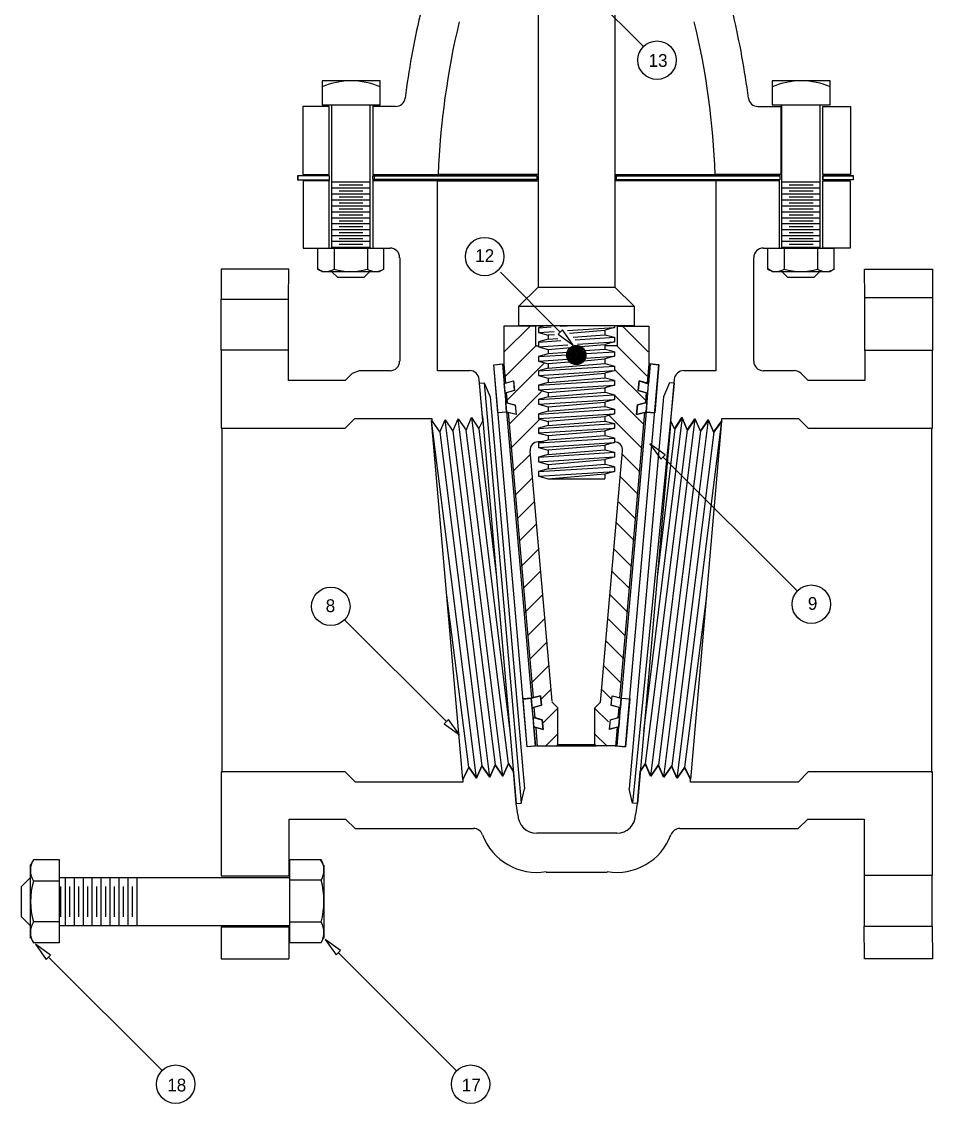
# Model space of a CAD drawing. Extents: x 2.2 to 32.8, y 1 to 21.2.
# Drawn here: x 2.19 to 11.09, y 1.71 to 12.29 of the extents above; entities that cross this region are included whole.
import ezdxf

# ---------------------------------------------------------------- set-up
doc = ezdxf.new("R2010")
doc.units = 0
for name, color, linetype in [('Body', 7, 'Continuous'), ('Bolts', 7, 'Continuous'), ('BOM', 7, 'Continuous'), ('BorderPlot', 7, 'Continuous'), ('ClipShape', 7, 'Continuous'), ('level63', 7, 'Continuous'), ('Seals', 7, 'Continuous'), ('Stem', 7, 'Continuous'), ('TitleBlock', 7, 'Continuous'), ('TitleBlockText', 7, 'Continuous')]:
    doc.layers.add(name, color=color, linetype=linetype)

msp = doc.modelspace()

# ---------------------------------------------------------------- linework, layer by layer
at = {"layer": 'Body'}
for p, q in [((6.255, 10.735), (7.236, 10.735)), ((8.975, 10.735), (7.989, 10.735)), ((5.885, 9.983), (5.885, 8.972)), ((9.345, 8.972), (9.345, 9.983)), ((4.141, 9.079), (4.141, 9.579)), ((4.797, 9.079), (4.797, 9.579)), ((10.431, 9.077), (10.431, 9.59)), ((11.091, 9.59), (11.091, 9.077)), ((9.742, 8.878), (9.439, 8.878)), ((4.147, 8.308), (4.147, 4.948)), ((11.082, 8.308), (11.082, 4.948)), ((10.425, 3.946), (10.425, 3.448)), ((11.09, 3.448), (11.09, 3.946))]:
    msp.add_line(p, q, dxfattribs=at)
for points in [[(4.941, 10.077), (5.198, 10.077), (5.197, 10.077), (5.197, 10.731), (5.198, 10.734), (4.941, 10.734)], [(10.289, 10.077), (10.019, 10.077), (10.019, 10.079), (10.019, 10.734), (10.019, 10.734), (10.289, 10.734)], [(4.802, 9.87), (4.139, 9.87), (4.141, 9.579), (4.797, 9.579)], [(10.427, 9.87), (11.091, 9.87), (11.091, 9.59), (10.431, 9.59)], [(4.139, 3.127), (4.802, 3.127), (4.806, 3.133), (4.806, 3.437), (4.805, 3.437), (4.14, 3.437), (4.139, 3.437)], [(11.091, 3.127), (10.427, 3.127), (10.425, 3.448), (11.09, 3.448)]]:
    msp.add_lwpolyline(points, close=True, dxfattribs=at)
for points in [[(6.568, 8.878), (6.256, 8.878), (6.256, 10.734), (5.619, 10.734), (5.621, 10.731), (5.621, 10.077), (5.619, 10.077), (5.791, 10.077)], [(8.974, 10.734), (8.974, 8.878), (8.662, 8.878)], [(9.439, 10.077), (9.597, 10.077), (9.597, 10.079), (9.597, 10.734), (9.597, 10.734), (8.974, 10.734)], [(5.791, 8.878), (5.488, 8.878), (5.422, 8.851), (5.353, 8.782), (4.799, 8.782), (4.799, 9.079), (4.797, 9.079), (4.141, 9.079), (4.139, 9.079), (4.139, 8.316)], [(8.568, 8.793), (8.565, 8.755), (8.533, 8.389), (8.57, 8.309), (8.642, 8.419), (8.695, 8.298), (8.771, 8.408), (8.824, 8.287), (8.9, 8.397), (8.953, 8.276), (9.032, 8.389), (9.032, 8.411), (9.783, 8.411), (9.787, 8.407), (9.878, 8.316), (11.091, 8.316), (11.091, 9.077), (11.091, 9.077), (10.431, 9.077), (10.431, 9.077), (10.431, 8.782), (9.877, 8.782), (9.808, 8.851)], [(4.139, 8.316), (5.351, 8.316), (5.443, 8.407), (5.447, 8.411), (6.198, 8.411), (6.198, 8.411), (6.198, 8.388), (6.198, 8.389), (6.277, 8.276), (6.33, 8.397), (6.406, 8.287), (6.458, 8.408), (6.535, 8.298), (6.587, 8.419), (6.66, 8.309), (6.697, 8.389), (6.665, 8.755), (6.661, 8.793)], [(7.04, 4.539), (7.025, 4.646), (6.998, 4.958), (6.947, 5.036), (6.894, 4.915), (6.818, 5.025), (6.765, 4.904), (6.689, 5.014), (6.636, 4.893), (6.56, 5.003), (6.503, 4.881), (6.503, 4.855), (5.454, 4.855), (5.452, 4.855), (5.351, 4.955), (4.139, 4.955), (4.139, 3.938), (4.14, 3.938), (4.805, 3.938), (4.806, 3.938), (4.806, 4.494), (5.357, 4.494), (5.449, 4.402), (6.606, 4.402)], [(9.776, 4.855), (8.727, 4.855), (8.727, 4.881), (8.67, 5.003), (8.593, 4.893), (8.541, 5.014), (8.464, 4.904), (8.412, 5.025), (8.335, 4.915), (8.283, 5.036), (8.232, 4.958), (8.205, 4.646), (8.19, 4.539)], [(8.624, 4.402), (9.781, 4.402), (9.873, 4.494), (10.424, 4.494), (10.424, 3.946), (10.425, 3.946), (11.09, 3.946), (11.091, 3.946), (11.091, 4.955), (9.878, 4.955), (9.778, 4.855), (9.776, 4.855)], [(8.006, 4.356), (7.623, 4.356), (7.606, 4.356), (7.224, 4.356)], [(7.316, 3.974), (7.606, 3.974), (7.623, 3.974), (7.914, 3.974)]]:
    msp.add_lwpolyline(points, dxfattribs=at)
for centre, radius, start, end in [((5.791, 9.983), 0.0938, 0, 90), ((9.439, 9.983), 0.0938, 90, 180), ((5.791, 8.972), 0.0938, 270, 0), ((9.439, 8.972), 0.0938, 180, 270), ((6.568, 8.785), 0.0938, 5, 90), ((8.662, 8.785), 0.0938, 90, 175), ((9.742, 8.785), 0.0938, 45.0193, 90), ((7.224, 4.539), 0.184, 180, 270), ((8.006, 4.539), 0.184, 270, 0), ((6.606, 4.308), 0.0938, 20.525, 90), ((7.224, 4.539), 0.566, 200.525, 279.4686), ((8.006, 4.539), 0.566, 260.5314, 339.475), ((8.624, 4.308), 0.0938, 90, 159.475)]:
    msp.add_arc(centre, radius, start, end, dxfattribs=at)
at = {"layer": 'Bolts'}
for p, q in [((5.693, 11.712), (5.126, 11.712)), ((5.126, 11.712), (5.126, 11.479)), ((5.693, 11.479), (5.693, 11.712)), ((10.093, 11.712), (9.526, 11.712)), ((9.526, 11.712), (9.526, 11.479)), ((10.093, 11.479), (10.093, 11.712)), ((5.126, 11.479), (5.693, 11.479)), ((5.221, 10.073), (5.221, 11.479)), ((5.592, 11.479), (5.592, 10.073)), ((9.526, 11.479), (10.093, 11.479)), ((9.621, 10.073), (9.621, 11.479)), ((9.991, 11.479), (9.991, 10.073)), ((4.889, 10.784), (4.889, 10.745)), ((5.197, 10.784), (4.889, 10.784)), ((4.889, 10.745), (5.197, 10.745)), ((5.592, 10.72), (5.221, 10.72)), ((5.526, 10.691), (5.293, 10.691)), ((5.635, 10.784), (5.635, 10.745)), ((9.599, 10.786), (9.599, 10.744)), ((9.991, 10.72), (9.621, 10.72)), ((9.926, 10.691), (9.693, 10.691)), ((10.019, 10.786), (10.019, 10.744)), ((5.592, 10.662), (5.221, 10.662)), ((5.592, 10.604), (5.221, 10.604)), ((5.526, 10.633), (5.293, 10.633)), ((9.991, 10.662), (9.621, 10.662)), ((9.991, 10.604), (9.621, 10.604)), ((9.926, 10.633), (9.693, 10.633)), ((5.592, 10.546), (5.221, 10.546)), ((5.592, 10.487), (5.221, 10.487)), ((5.526, 10.575), (5.293, 10.575)), ((5.526, 10.516), (5.293, 10.516)), ((9.991, 10.546), (9.621, 10.546)), ((9.991, 10.487), (9.621, 10.487)), ((9.926, 10.575), (9.693, 10.575)), ((9.926, 10.516), (9.693, 10.516)), ((5.592, 10.429), (5.221, 10.429)), ((5.592, 10.371), (5.221, 10.371)), ((5.526, 10.458), (5.293, 10.458)), ((5.526, 10.4), (5.293, 10.4)), ((9.991, 10.429), (9.621, 10.429)), ((9.991, 10.371), (9.621, 10.371)), ((9.926, 10.458), (9.693, 10.458)), ((9.926, 10.4), (9.693, 10.4)), ((5.592, 10.314), (5.221, 10.314)), ((5.526, 10.285), (5.293, 10.285)), ((5.294, 10.343), (5.526, 10.343)), ((9.991, 10.314), (9.621, 10.314)), ((9.926, 10.285), (9.693, 10.285)), ((9.694, 10.343), (9.926, 10.343)), ((5.592, 10.256), (5.221, 10.256)), ((5.592, 10.198), (5.221, 10.198)), ((5.526, 10.227), (5.293, 10.227)), ((5.526, 10.169), (5.293, 10.169)), ((9.991, 10.256), (9.621, 10.256)), ((9.991, 10.198), (9.621, 10.198)), ((9.926, 10.227), (9.693, 10.227)), ((9.926, 10.169), (9.693, 10.169)), ((5.731, 10.073), (5.081, 10.073)), ((5.081, 10.073), (5.081, 9.872)), ((5.592, 10.14), (5.221, 10.14)), ((5.592, 10.082), (5.221, 10.082)), ((5.244, 10.073), (5.244, 9.872)), ((5.526, 10.111), (5.293, 10.111)), ((5.569, 10.073), (5.569, 9.874)), ((5.731, 9.872), (5.731, 10.073)), ((10.131, 10.073), (9.481, 10.073)), ((9.481, 10.073), (9.481, 9.872)), ((9.991, 10.14), (9.621, 10.14)), ((9.991, 10.082), (9.621, 10.082)), ((9.644, 10.073), (9.644, 9.873)), ((9.926, 10.111), (9.693, 10.111)), ((9.969, 10.073), (9.969, 9.873)), ((10.131, 9.872), (10.131, 10.073)), ((5.124, 9.848), (5.082, 9.873)), ((5.124, 9.848), (5.689, 9.848)), ((5.22, 9.848), (5.279, 9.79)), ((5.592, 9.848), (5.534, 9.79)), ((5.689, 9.848), (5.732, 9.874)), ((9.524, 9.848), (9.482, 9.873)), ((9.524, 9.848), (10.089, 9.848)), ((9.62, 9.848), (9.678, 9.79)), ((9.992, 9.848), (9.934, 9.79)), ((10.089, 9.848), (10.132, 9.874)), ((5.534, 9.79), (5.279, 9.79)), ((9.934, 9.79), (9.678, 9.79)), ((2.277, 4.041), (2.309, 4.097)), ((2.278, 3.329), (2.278, 4.046)), ((2.309, 4.098), (2.558, 4.098)), ((2.558, 4.098), (2.558, 3.285)), ((4.813, 3.285), (4.813, 4.098)), ((4.813, 4.098), (5.12, 4.098)), ((5.145, 4.037), (5.112, 4.094)), ((5.145, 4.045), (5.145, 3.329)), ((2.278, 3.923), (2.19, 3.836)), ((2.557, 3.923), (4.813, 3.923)), ((2.619, 3.451), (2.619, 3.923)), ((2.706, 3.451), (2.706, 3.923)), ((2.794, 3.451), (2.794, 3.923)), ((2.881, 3.451), (2.881, 3.923)), ((2.968, 3.451), (2.968, 3.923)), ((3.056, 3.451), (3.056, 3.923)), ((3.143, 3.451), (3.143, 3.923)), ((3.231, 3.451), (3.231, 3.923)), ((3.318, 3.451), (3.318, 3.923)), ((2.19, 3.539), (2.19, 3.836)), ((2.557, 3.887), (2.309, 3.887)), ((2.575, 3.539), (2.575, 3.836)), ((2.662, 3.539), (2.662, 3.836)), ((2.75, 3.539), (2.75, 3.836)), ((2.837, 3.539), (2.837, 3.836)), ((2.925, 3.539), (2.925, 3.836)), ((3.012, 3.539), (3.012, 3.836)), ((3.099, 3.539), (3.099, 3.836)), ((3.187, 3.539), (3.187, 3.836)), ((3.274, 3.539), (3.274, 3.836)), ((5.117, 3.897), (4.813, 3.897)), ((5.145, 3.897), (5.143, 3.897)), ((2.278, 3.451), (2.19, 3.539)), ((2.557, 3.488), (2.306, 3.488)), ((4.813, 3.451), (2.557, 3.451)), ((5.117, 3.486), (4.813, 3.486)), ((5.145, 3.486), (5.143, 3.486)), ((2.277, 3.338), (2.309, 3.282)), ((2.558, 3.285), (2.309, 3.285)), ((5.119, 3.285), (4.813, 3.285)), ((5.145, 3.338), (5.113, 3.283))]:
    msp.add_line(p, q, dxfattribs=at)
msp.add_lwpolyline([(4.89, 10.788), (5.197, 10.788), (5.197, 10.74), (4.89, 10.74)], close=True, dxfattribs=at)
for centre, radius, start, end in [((5.41, 10.991), 0.721, 66.8309, 113.1691), ((9.81, 10.991), 0.721, 66.8309, 113.1691), ((5.162, 10.002), 0.154, 238.1296, 301.8704), ((5.406, 10.429), 0.581, 253.7417, 286.2583), ((5.65, 10.002), 0.154, 238.1296, 301.8704), ((9.562, 10.002), 0.154, 238.1296, 301.8704), ((9.806, 10.429), 0.581, 253.7417, 286.2583), ((10.05, 10.002), 0.154, 238.1296, 301.8704), ((2.473, 3.993), 0.197, 147.5295, 212.4705), ((4.94, 3.997), 0.205, 330.6897, 29.3103), ((2.941, 3.688), 0.664, 162.4961, 197.5039), ((4.329, 3.692), 0.816, 345.4338, 14.5662), ((2.46, 3.386), 0.184, 146.3715, 213.6285), ((4.94, 3.386), 0.205, 330.6897, 29.3103)]:
    msp.add_arc(centre, radius, start, end, dxfattribs=at)
at = {"layer": 'BOM'}
for p, q in [((7.353, 12.96), (8.264, 12.051)), ((7.455, 9.256), (6.871, 9.84)), ((8.457, 8.036), (9.772, 6.722)), ((6.342, 5.447), (5.347, 6.441)), ((5.284, 3.188), (6.436, 2.036)), ((2.453, 3.144), (3.559, 2.039))]:
    msp.add_line(p, q, dxfattribs=at)
for points in [[(7.476, 9.277), (7.433, 9.235), (7.582, 9.129)], [(8.436, 8.014), (8.478, 8.057), (8.329, 8.163)], [(6.363, 5.468), (6.321, 5.425), (6.469, 5.319)], [(5.263, 3.167), (5.305, 3.209), (5.156, 3.315)], [(2.431, 3.122), (2.474, 3.165), (2.325, 3.271)]]:
    msp.add_lwpolyline(points, close=True, dxfattribs=at)
for centre in [(8.4, 11.914), (6.716, 9.994), (9.908, 6.595), (5.212, 6.574), (3.696, 1.902), (6.578, 1.902)]:
    msp.add_circle(centre, 0.188, dxfattribs=at)
at = {"layer": 'BorderPlot'}
for p, q in [((6.665, 8.755), (6.711, 8.759)), ((6.693, 8.429), (6.665, 8.755)), ((6.711, 8.759), (6.769, 8.622)), ((6.711, 8.759), (7.071, 4.649)), ((8.567, 8.755), (8.161, 4.649)), ((8.522, 8.759), (8.463, 8.622)), ((8.567, 8.755), (8.522, 8.759)), ((6.769, 8.622), (7.104, 4.791)), ((8.463, 8.622), (8.128, 4.791)), ((6.503, 4.881), (6.196, 8.392)), ((6.196, 8.392), (6.277, 8.276)), ((6.636, 4.893), (6.196, 8.392)), ((6.277, 8.276), (6.33, 8.397)), ((6.33, 8.397), (6.406, 8.287)), ((6.765, 4.904), (6.33, 8.397)), ((6.406, 8.287), (6.458, 8.408)), ((6.458, 8.408), (6.535, 8.298)), ((6.894, 4.915), (6.458, 8.408)), ((6.535, 8.298), (6.587, 8.419)), ((6.587, 8.419), (6.66, 8.309)), ((6.587, 8.419), (6.963, 5.352)), ((6.66, 8.309), (6.697, 8.388)), ((6.693, 8.429), (7.025, 4.645)), ((8.535, 8.389), (8.208, 4.645)), ((8.645, 8.419), (8.269, 5.352)), ((8.338, 4.915), (8.774, 8.408)), ((8.467, 4.904), (8.903, 8.397)), ((8.572, 8.309), (8.535, 8.389)), ((8.645, 8.419), (8.573, 8.309)), ((8.596, 4.893), (9.032, 8.386)), ((8.697, 8.298), (8.645, 8.419)), ((8.774, 8.408), (8.697, 8.298)), ((8.729, 4.882), (9.032, 8.386)), ((8.826, 8.287), (8.774, 8.408)), ((8.903, 8.397), (8.826, 8.287)), ((8.955, 8.276), (8.903, 8.397)), ((9.032, 8.386), (8.955, 8.276)), ((6.277, 8.276), (6.689, 5.014)), ((6.406, 8.287), (6.818, 5.025)), ((6.947, 5.036), (6.535, 8.298)), ((6.66, 8.309), (6.828, 6.886)), ((8.286, 5.036), (8.697, 8.298)), ((8.573, 8.309), (8.404, 6.886)), ((8.826, 8.287), (8.415, 5.025)), ((8.955, 8.276), (8.544, 5.014)), ((6.56, 5.003), (6.346, 6.679)), ((8.672, 5.003), (8.886, 6.677)), ((6.437, 5.625), (6.437, 5.625)), ((8.795, 5.625), (8.795, 5.625)), ((6.503, 4.881), (6.56, 5.003)), ((6.56, 5.003), (6.636, 4.893)), ((6.636, 4.893), (6.689, 5.014)), ((6.689, 5.014), (6.765, 4.904)), ((6.765, 4.904), (6.818, 5.025)), ((6.818, 5.025), (6.894, 4.915)), ((6.894, 4.915), (6.947, 5.036)), ((6.947, 5.036), (6.997, 4.959)), ((8.286, 5.036), (8.235, 4.958)), ((8.338, 4.915), (8.286, 5.036)), ((8.415, 5.025), (8.338, 4.915)), ((8.467, 4.904), (8.415, 5.025)), ((8.544, 5.014), (8.467, 4.904)), ((8.596, 4.893), (8.544, 5.014)), ((8.672, 5.003), (8.596, 4.893)), ((8.729, 4.882), (8.672, 5.003)), ((7.071, 4.649), (7.104, 4.791)), ((8.161, 4.649), (8.128, 4.791)), ((7.025, 4.645), (7.071, 4.649)), ((8.208, 4.645), (8.161, 4.649))]:
    msp.add_line(p, q, dxfattribs=at)
at = {"layer": 'ClipShape'}
for p, q in [((6.805, 8.936), (6.898, 8.944)), ((7.132, 5.201), (6.805, 8.936)), ((6.89, 8.941), (6.907, 8.754)), ((8.091, 5.201), (8.418, 8.936)), ((8.332, 8.941), (8.316, 8.754)), ((8.418, 8.936), (8.324, 8.944)), ((6.907, 8.754), (6.997, 8.778)), ((7.005, 8.685), (6.915, 8.66)), ((6.997, 8.778), (7.005, 8.685)), ((8.226, 8.778), (8.217, 8.685)), ((8.217, 8.685), (8.308, 8.66)), ((8.316, 8.754), (8.226, 8.778)), ((6.915, 8.66), (6.923, 8.567)), ((8.308, 8.66), (8.3, 8.567)), ((6.931, 8.474), (6.845, 8.466)), ((6.923, 8.567), (7.013, 8.543)), ((6.929, 8.477), (7.174, 5.677)), ((7.022, 8.449), (6.931, 8.474)), ((7.013, 8.543), (7.022, 8.449)), ((8.294, 8.477), (8.049, 5.675)), ((8.209, 8.543), (8.201, 8.449)), ((8.201, 8.449), (8.292, 8.474)), ((8.3, 8.567), (8.209, 8.543)), ((8.292, 8.474), (8.378, 8.466)), ((7.171, 5.676), (7.091, 5.669)), ((7.262, 5.7), (7.171, 5.676)), ((7.179, 5.582), (7.27, 5.607)), ((7.27, 5.607), (7.262, 5.7)), ((7.953, 5.607), (7.961, 5.7)), ((8.043, 5.582), (7.953, 5.607)), ((7.96, 5.7), (8.051, 5.676)), ((8.051, 5.676), (8.131, 5.669)), ((7.188, 5.489), (7.179, 5.582)), ((8.035, 5.489), (8.043, 5.582)), ((7.278, 5.465), (7.188, 5.489)), ((7.212, 5.209), (7.196, 5.396)), ((7.196, 5.396), (7.286, 5.371)), ((7.286, 5.371), (7.278, 5.465)), ((7.936, 5.371), (7.944, 5.465)), ((8.027, 5.396), (7.936, 5.371)), ((7.944, 5.465), (8.035, 5.489)), ((8.011, 5.209), (8.027, 5.396)), ((7.225, 5.209), (7.132, 5.201)), ((7.998, 5.209), (8.091, 5.201))]:
    msp.add_line(p, q, dxfattribs=at)
for points in [[(6.804, 8.936), (6.89, 8.946), (6.929, 8.474), (6.845, 8.467)], [(8.332, 8.945), (8.418, 8.935), (8.378, 8.466), (8.294, 8.474)], [(6.906, 8.753), (6.997, 8.778), (7.006, 8.685), (6.915, 8.66)], [(8.227, 8.778), (8.315, 8.751), (8.308, 8.66), (8.217, 8.684)], [(6.922, 8.567), (7.013, 8.542), (7.022, 8.449), (6.929, 8.474)], [(8.21, 8.543), (8.301, 8.567), (8.294, 8.474), (8.2, 8.45)], [(7.091, 5.668), (7.171, 5.676), (7.212, 5.206), (7.132, 5.2)], [(7.171, 5.676), (7.261, 5.698), (7.271, 5.608), (7.179, 5.582)], [(7.96, 5.7), (8.049, 5.675), (8.043, 5.583), (7.952, 5.606)], [(8.049, 5.675), (8.133, 5.669), (8.092, 5.202), (8.01, 5.208)], [(7.189, 5.488), (7.279, 5.465), (7.286, 5.371), (7.196, 5.396)], [(7.944, 5.464), (8.034, 5.489), (8.026, 5.396), (7.936, 5.372)]]:
    msp.add_lwpolyline(points, close=True, dxfattribs=at)
at = {"layer": 'level63'}
for p, q in [((7.227, 10.784), (5.621, 10.784)), ((5.621, 10.745), (7.227, 10.745)), ((7.227, 10.784), (7.227, 10.745)), ((8.002, 10.786), (8.002, 10.744)), ((8.002, 10.784), (9.599, 10.784)), ((9.599, 10.745), (8.002, 10.745)), ((10.019, 10.784), (10.318, 10.784)), ((10.318, 10.745), (10.019, 10.745)), ((10.318, 10.784), (10.318, 10.745))]:
    msp.add_line(p, q, dxfattribs=at)
for points in [[(5.621, 10.785), (7.228, 10.785), (7.228, 10.746), (5.621, 10.746)], [(8.002, 10.786), (9.599, 10.786), (9.599, 10.744), (8.002, 10.744)], [(10.019, 10.786), (10.317, 10.786), (10.317, 10.744), (10.019, 10.744)]]:
    msp.add_lwpolyline(points, close=True, dxfattribs=at)
at = {"layer": 'Seals'}
for centre, radius in [((7.611, 9.031), 0.0938), ((7.61, 9.029), 0.0859), ((7.61, 9.029), 0.0781), ((7.61, 9.029), 0.0703), ((7.61, 9.029), 0.0625), ((7.61, 9.029), 0.0547), ((7.61, 9.029), 0.0469), ((7.61, 9.029), 0.0391), ((7.61, 9.029), 0.0312), ((7.61, 9.029), 0.0234), ((7.61, 9.029), 0.0156), ((7.61, 9.029), 0.00781)]:
    msp.add_circle(centre, radius, dxfattribs=at)
at = {"layer": 'Stem'}
for p, q in [((7.987, 14.017), (7.987, 9.696)), ((7.238, 13.005), (7.238, 9.696)), ((7.05, 9.508), (7.24, 9.696)), ((7.24, 9.696), (7.988, 9.696)), ((7.988, 9.696), (8.177, 9.508)), ((7.05, 9.321), (7.05, 9.508)), ((7.05, 9.508), (8.177, 9.508)), ((8.177, 9.508), (8.177, 9.321)), ((7.049, 9.321), (8.176, 9.321)), ((7.323, 9.321), (7.241, 9.3)), ((7.455, 9.312), (7.595, 9.321)), ((7.984, 9.321), (7.984, 9.3)), ((7.241, 9.298), (7.367, 9.306)), ((7.241, 9.298), (7.241, 9.253)), ((7.241, 9.253), (7.395, 9.263)), ((7.241, 9.253), (7.337, 9.227)), ((7.337, 9.228), (7.397, 9.233)), ((7.337, 9.23), (7.337, 9.185)), ((7.525, 9.271), (7.984, 9.3)), ((7.544, 9.245), (7.89, 9.275)), ((7.579, 9.205), (7.89, 9.23)), ((7.601, 9.18), (7.984, 9.205)), ((7.984, 9.3), (7.89, 9.274)), ((7.89, 9.275), (7.89, 9.229)), ((7.892, 9.23), (7.984, 9.206)), ((7.984, 9.205), (7.984, 9.159)), ((7.337, 9.185), (7.241, 9.159)), ((7.241, 9.158), (7.461, 9.172)), ((7.241, 9.158), (7.241, 9.112)), ((7.241, 9.113), (7.528, 9.131)), ((7.241, 9.112), (7.337, 9.087)), ((7.337, 9.185), (7.432, 9.193)), ((7.337, 9.087), (7.556, 9.106)), ((7.623, 9.137), (7.984, 9.16)), ((7.656, 9.114), (7.89, 9.134)), ((7.984, 9.159), (7.89, 9.134)), ((7.89, 9.134), (7.89, 9.089)), ((7.337, 9.044), (7.241, 9.018)), ((7.241, 9.017), (7.518, 9.034)), ((7.241, 9.017), (7.241, 8.972)), ((7.241, 8.972), (7.528, 8.99)), ((7.337, 9.09), (7.337, 9.044)), ((7.337, 9.045), (7.522, 9.06)), ((7.687, 8.976), (7.89, 8.994)), ((7.695, 9.074), (7.89, 9.09)), ((7.7, 9.001), (7.984, 9.019)), ((7.704, 9.046), (7.984, 9.064)), ((7.984, 9.019), (7.89, 8.993)), ((7.89, 8.994), (7.89, 8.948)), ((7.892, 9.09), (7.984, 9.065)), ((7.984, 9.064), (7.984, 9.019)), ((7.241, 8.972), (7.337, 8.946)), ((7.241, 8.876), (7.984, 8.923)), ((7.337, 8.904), (7.241, 8.878)), ((7.337, 8.947), (7.546, 8.964)), ((7.337, 8.904), (7.89, 8.949)), ((7.337, 8.949), (7.337, 8.904)), ((7.892, 8.949), (7.984, 8.924)), ((7.984, 8.923), (7.984, 8.878)), ((7.241, 8.832), (7.984, 8.879)), ((7.241, 8.876), (7.241, 8.831)), ((7.241, 8.831), (7.337, 8.805)), ((7.241, 8.736), (7.984, 8.783)), ((7.337, 8.806), (7.89, 8.853)), ((7.337, 8.763), (7.89, 8.808)), ((7.337, 8.808), (7.337, 8.763)), ((7.984, 8.878), (7.89, 8.853)), ((7.89, 8.853), (7.89, 8.808)), ((7.892, 8.808), (7.984, 8.784)), ((7.984, 8.783), (7.984, 8.737)), ((7.337, 8.763), (7.241, 8.737)), ((7.241, 8.691), (7.984, 8.738)), ((7.241, 8.736), (7.241, 8.69)), ((7.241, 8.69), (7.337, 8.665)), ((7.337, 8.665), (7.89, 8.712)), ((7.984, 8.737), (7.89, 8.712)), ((7.89, 8.712), (7.89, 8.667)), ((7.241, 8.595), (7.984, 8.642)), ((7.337, 8.622), (7.241, 8.596)), ((7.241, 8.55), (7.984, 8.597)), ((7.241, 8.595), (7.241, 8.55)), ((7.337, 8.623), (7.89, 8.668)), ((7.337, 8.668), (7.337, 8.622)), ((7.337, 8.525), (7.89, 8.572)), ((7.984, 8.597), (7.89, 8.571)), ((7.89, 8.572), (7.89, 8.526)), ((7.892, 8.668), (7.984, 8.643)), ((7.984, 8.642), (7.984, 8.597)), ((7.241, 8.55), (7.337, 8.524)), ((7.241, 8.454), (7.984, 8.501)), ((7.337, 8.482), (7.241, 8.456)), ((7.337, 8.482), (7.89, 8.527)), ((7.337, 8.527), (7.337, 8.482)), ((7.892, 8.527), (7.984, 8.503)), ((7.984, 8.501), (7.984, 8.456)), ((7.241, 8.41), (7.984, 8.457)), ((7.241, 8.454), (7.241, 8.409)), ((7.241, 8.409), (7.337, 8.383)), ((7.241, 8.314), (7.984, 8.361)), ((7.337, 8.384), (7.89, 8.431)), ((7.337, 8.342), (7.89, 8.386)), ((7.337, 8.386), (7.337, 8.341)), ((7.984, 8.456), (7.89, 8.431)), ((7.89, 8.431), (7.89, 8.386)), ((7.892, 8.386), (7.984, 8.362)), ((7.984, 8.361), (7.984, 8.315)), ((7.337, 8.341), (7.241, 8.315)), ((7.241, 8.269), (7.984, 8.316)), ((7.241, 8.314), (7.241, 8.268)), ((7.241, 8.268), (7.337, 8.243)), ((7.337, 8.243), (7.89, 8.29)), ((7.984, 8.315), (7.89, 8.29)), ((7.89, 8.29), (7.89, 8.245)), ((7.241, 8.173), (7.984, 8.22)), ((7.337, 8.2), (7.241, 8.175)), ((7.241, 8.128), (7.984, 8.175)), ((7.241, 8.173), (7.241, 8.128)), ((7.337, 8.201), (7.89, 8.246)), ((7.337, 8.246), (7.337, 8.2)), ((7.337, 8.103), (7.89, 8.15)), ((7.984, 8.175), (7.89, 8.149)), ((7.89, 8.15), (7.89, 8.104)), ((7.892, 8.246), (7.984, 8.221)), ((7.984, 8.22), (7.984, 8.175)), ((7.241, 8.128), (7.337, 8.102)), ((7.241, 8.033), (7.984, 8.08)), ((7.337, 8.06), (7.241, 8.034)), ((7.337, 8.06), (7.89, 8.105)), ((7.337, 8.105), (7.337, 8.06)), ((7.892, 8.105), (7.984, 8.081)), ((7.984, 8.08), (7.984, 8.034)), ((7.241, 7.988), (7.984, 8.035)), ((7.241, 8.033), (7.241, 7.987)), ((7.241, 7.987), (7.337, 7.962)), ((7.241, 7.892), (7.984, 7.939)), ((7.337, 7.962), (7.89, 8.009)), ((7.337, 7.92), (7.89, 7.965)), ((7.337, 7.965), (7.337, 7.919)), ((7.984, 8.034), (7.89, 8.009)), ((7.89, 8.009), (7.89, 7.964)), ((7.892, 7.965), (7.984, 7.94)), ((7.984, 7.939), (7.984, 7.894)), ((7.337, 7.919), (7.241, 7.893)), ((7.241, 7.847), (7.984, 7.894)), ((7.241, 7.892), (7.241, 7.847)), ((7.241, 7.847), (7.337, 7.821)), ((7.337, 7.822), (7.89, 7.869)), ((7.984, 7.894), (7.89, 7.868)), ((7.89, 7.869), (7.89, 7.823)), ((7.337, 7.821), (7.891, 7.821))]:
    msp.add_line(p, q, dxfattribs=at)
at = {"layer": 'TitleBlock'}
for p, q in [((7.212, 9.314), (6.903, 9.314)), ((6.903, 9.314), (6.903, 8.941)), ((6.907, 9.064), (7.159, 9.315)), ((7.212, 9.314), (7.212, 9.121)), ((8.011, 9.314), (8.011, 9.121)), ((8.011, 9.314), (8.32, 9.314)), ((8.064, 9.315), (8.315, 9.064)), ((8.32, 9.314), (8.32, 8.941)), ((6.92, 8.825), (7.222, 9.127)), ((7.212, 9.121), (7.238, 9.121)), ((8.011, 9.121), (7.895, 9.121)), ((8.001, 9.127), (8.303, 8.825)), ((6.903, 8.941), (6.919, 8.755)), ((6.932, 8.586), (7.297, 8.951)), ((8.29, 8.586), (7.989, 8.888)), ((8.32, 8.941), (8.304, 8.759)), ((6.958, 8.36), (7.272, 8.674)), ((6.927, 8.664), (6.936, 8.564)), ((8.265, 8.36), (7.989, 8.637)), ((8.295, 8.665), (8.287, 8.564)), ((6.944, 8.471), (7.188, 5.682)), ((8.278, 8.468), (8.034, 5.68)), ((6.97, 8.121), (7.247, 8.398)), ((8.253, 8.121), (7.926, 8.448)), ((7.289, 8.181), (7.238, 8.181)), ((7.985, 8.181), (7.985, 8.181)), ((6.995, 7.895), (7.159, 8.059)), ((7.374, 5.646), (7.16, 8.096)), ((7.847, 5.633), (8.063, 8.096)), ((8.227, 7.895), (8.064, 8.059)), ((7.02, 7.669), (7.184, 7.832)), ((8.215, 7.669), (8.039, 7.845)), ((7.033, 7.43), (7.196, 7.594)), ((8.19, 7.43), (8.026, 7.594)), ((7.058, 7.217), (7.222, 7.38)), ((8.177, 7.217), (8.001, 7.393)), ((7.071, 6.965), (7.247, 7.141)), ((8.152, 6.965), (7.976, 7.141)), ((7.096, 6.752), (7.259, 6.915)), ((8.127, 6.752), (7.963, 6.915)), ((7.108, 6.513), (7.284, 6.689)), ((8.114, 6.513), (7.938, 6.689)), ((7.134, 6.287), (7.297, 6.45)), ((7.926, 6.45), (8.089, 6.287)), ((7.159, 6.061), (7.322, 6.224)), ((8.077, 6.061), (7.901, 6.237)), ((7.171, 5.822), (7.347, 5.998)), ((7.875, 5.998), (8.051, 5.822)), ((7.36, 5.759), (7.272, 5.671)), ((7.863, 5.759), (7.951, 5.671)), ((7.431, 5.582), (7.373, 5.64)), ((7.792, 5.582), (7.843, 5.633)), ((7.196, 5.588), (7.206, 5.484)), ((7.435, 5.583), (7.284, 5.432)), ((7.431, 5.222), (7.431, 5.582)), ((7.787, 5.583), (7.926, 5.445)), ((7.792, 5.222), (7.792, 5.582)), ((8.026, 5.587), (8.017, 5.485)), ((7.214, 5.39), (7.23, 5.205)), ((7.31, 5.206), (7.435, 5.332)), ((7.787, 5.332), (7.913, 5.206)), ((8.009, 5.392), (7.993, 5.205)), ((7.225, 5.209), (7.413, 5.209)), ((7.418, 5.209), (7.431, 5.222)), ((7.418, 5.209), (7.805, 5.209)), ((7.431, 5.222), (7.792, 5.222)), ((7.805, 5.209), (7.792, 5.222)), ((7.998, 5.209), (7.81, 5.209))]:
    msp.add_line(p, q, dxfattribs=at)
for centre, start, end in [((7.238, 8.103), 90, 185), ((7.985, 8.103), 355, 90)]:
    msp.add_arc(centre, 0.0781, start, end, dxfattribs=at)
at = {"layer": 'TitleBlockText'}
for p, q in [((7.236, 10.797), (6.262, 10.797)), ((7.995, 10.797), (8.969, 10.797))]:
    msp.add_line(p, q, dxfattribs=at)
for points in [[(5.197, 11.462), (4.94, 11.462), (4.94, 10.797), (5.197, 10.797)], [(10.019, 10.797), (10.019, 11.462), (10.291, 11.462), (10.291, 10.797)]]:
    msp.add_lwpolyline(points, close=True, dxfattribs=at)
for points in [[(5.845, 11.462), (5.619, 11.462), (5.621, 11.461), (5.621, 10.798), (5.619, 10.797), (6.262, 10.797)], [(9.386, 11.462), (9.612, 11.462), (9.61, 11.461), (9.61, 10.798), (9.612, 10.797), (8.969, 10.797)]]:
    msp.add_lwpolyline(points, dxfattribs=at)
for centre, radius, start, end in [((13.987, 10.499), 8.117, 166.7876, 172.6045), ((13.987, 10.499), 7.731, 166.599, 177.7944), ((1.244, 10.499), 7.731, 2.2056, 13.401), ((1.244, 10.499), 8.117, 7.3955, 13.2124), ((5.845, 11.556), 0.0938, 270, 352.6045), ((9.386, 11.556), 0.0938, 187.3955, 270)]:
    msp.add_arc(centre, radius, start, end, dxfattribs=at)

# ---------------------------------------------------------------- texts
at = {"layer": 'BOM'}
for s, p in [('13 ', (8.317, 11.849)), ('12 ', (6.623, 9.941)), ('9  ', (9.874, 6.54)), ('8 ', (5.162, 6.518)), ('18 ', (3.613, 1.831)), ('17  ', (6.492, 1.831))]:
    msp.add_text(s, height=0.125, dxfattribs=at).set_placement(p)

doc.saveas('drawing.dxf')
